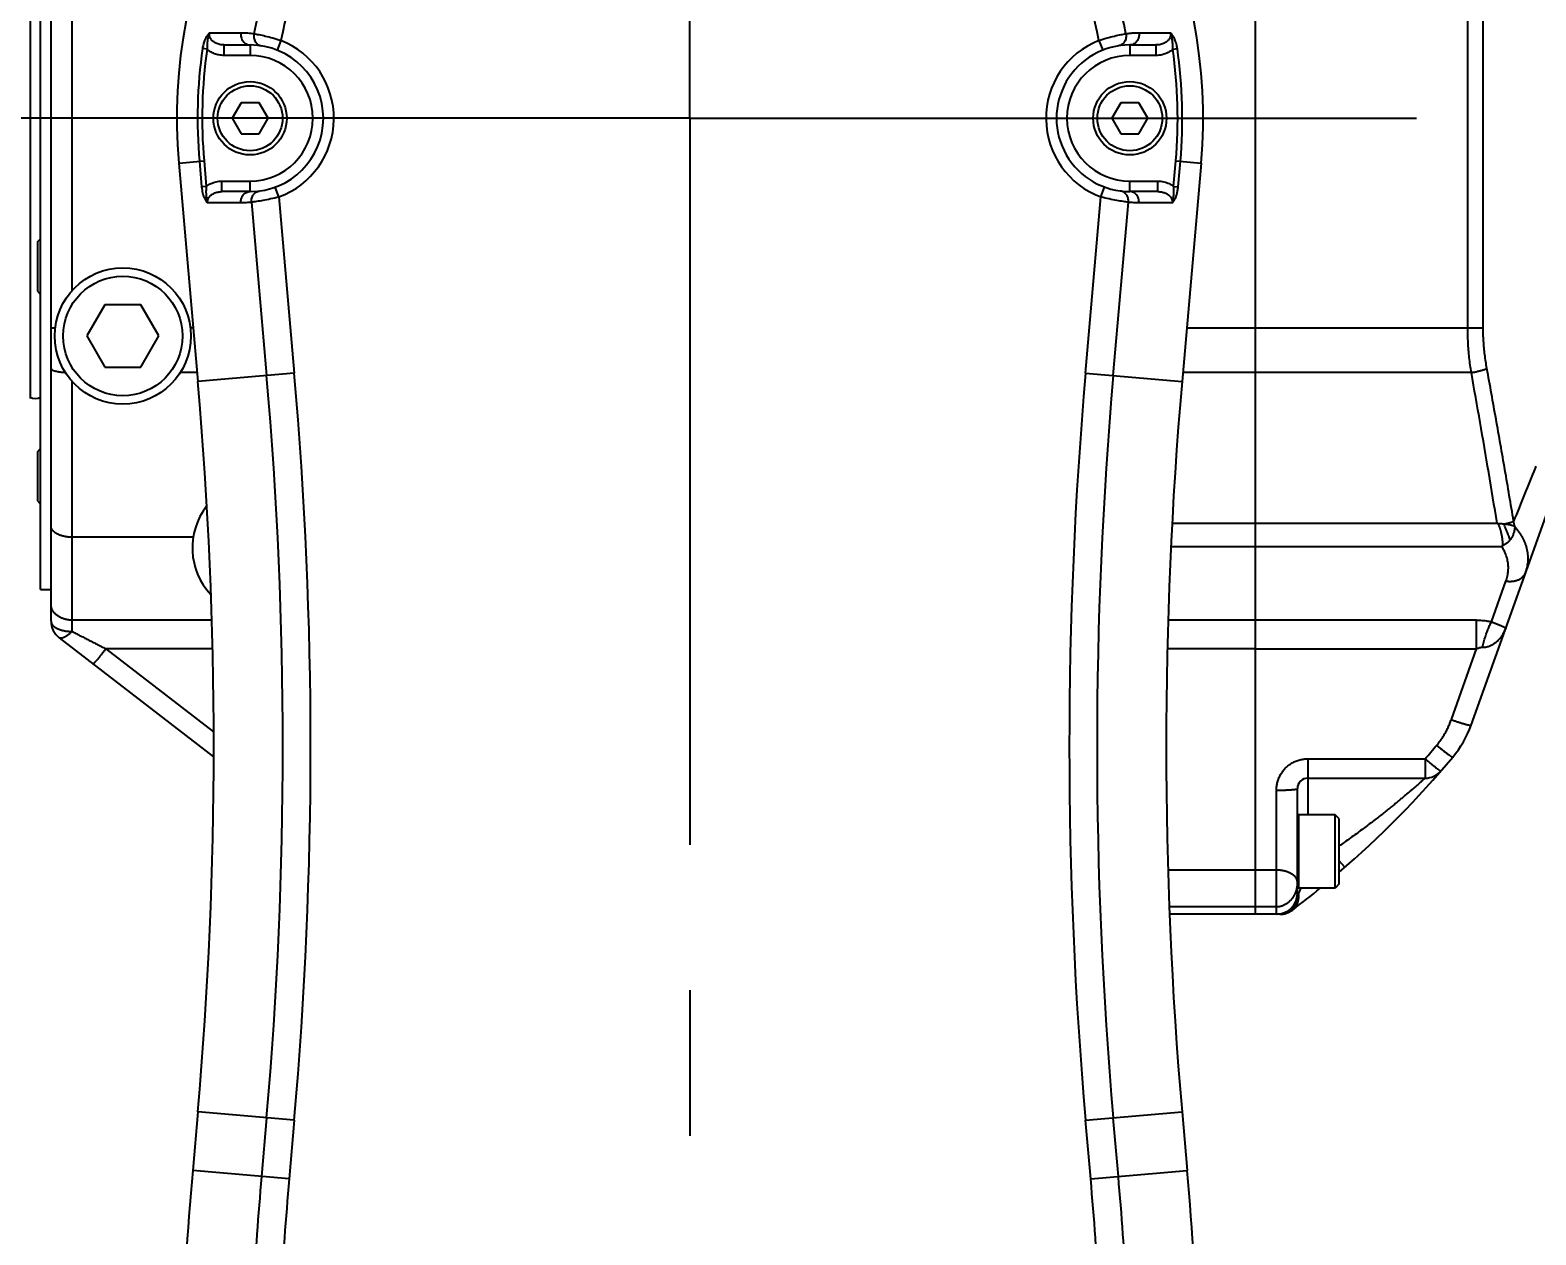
# Model space of a CAD drawing. Extents: x 0 to 3364, y 0 to 2376.
# Drawn here: x 1660.5 to 1804.3, y 1403.7 to 1518.7 of the extents above; entities that cross this region are included whole.
import ezdxf

# ---------------------------------------------------------------- set-up
doc = ezdxf.new("R2010")
doc.units = 0
doc.header["$LTSCALE"] = 185.02
doc.header["$PDMODE"] = 3
doc.header["$PDSIZE"] = 0.3125
doc.linetypes.add('CENTER', pattern=[0.6, 0.375, -0.075, 0.075, -0.075])
doc.layers.get('0').update_dxf_attribs({"linetype": 'CONTINUOUS'})
doc.layers.get('DEFPOINTS').update_dxf_attribs({"linetype": 'CONTINUOUS'})
doc.layers.add('95_ALL_DIM', color=7, linetype='CONTINUOUS')
doc.layers.add('DEFAULT_1', color=7, linetype='CENTER')
doc.styles.get("Standard").update_dxf_attribs({"font": 'txt', "width": 0.8})
doc.dimstyles.new('DIMSTYLE_2', dxfattribs={"dimtxt": 16, "dimasz": 6, "dimexe": 0.18, "dimexo": 0.0625, "dimgap": 0.09, "dimtad": 1, "dimdec": 3, "dimdsep": 46, "dimtxsty": 'Standard', "dimblk": 'OPEN', "dimblk1": 'OPEN', "dimblk2": 'OPEN', "dimcen": 0.09, "dimadec": 0, "dimazin": 0, "dimtp": 0.5, "dimtm": 0.5, "dimtfac": 1, "dimtdec": 3, "dimtofl": 0, "dimtmove": 0, "dimatfit": 3, "dimldrblk": 'OPEN', "dimfxl": 1, "dimtolj": 1, "dimarcsym": 0})
doc.dimstyles.new('DIMSTYLE_3', dxfattribs={"dimtxt": 16, "dimasz": 6, "dimexe": 0.18, "dimexo": 0.0625, "dimgap": 0.09, "dimtad": 1, "dimdec": 3, "dimdsep": 46, "dimtxsty": 'Standard', "dimblk": 'OPEN', "dimblk1": 'OPEN', "dimblk2": 'OPEN', "dimcen": 0.09, "dimadec": 0, "dimazin": 0, "dimtp": 0.8, "dimtm": 0.8, "dimtfac": 1, "dimtdec": 3, "dimtofl": 0, "dimtmove": 0, "dimatfit": 3, "dimldrblk": 'OPEN', "dimfxl": 1, "dimtolj": 1, "dimarcsym": 0})

# ---------------------------------------------------------------- blocks, each defined once
blk = doc.blocks.new('_OPEN')
at = {"color": 0, "linetype": 'ByBlock'}
for p, q in [((0, 0), (-1, 0.233)), ((-1, -0.233), (0, 0)), ((-1, 0), (0, 0))]:
    blk.add_line(p, q, dxfattribs=at)
blk = doc.blocks.new('*D8')
at = {"layer": '95_ALL_DIM', "color": 0, "transparency": 16777216}
for p, q in [((1702.59, 1581.8), (2183.2, 1581.8)), ((2183.02, 946.3), (2183.02, 1575.8)), ((1902.59, 940.3), (2183.2, 940.3))]:
    blk.add_line(p, q, dxfattribs=at)
at = {"layer": 'DEFPOINTS', "color": 0, "transparency": 16777216}
for p in [(1702.52, 1581.8), (2183.02, 1581.8), (1902.52, 940.3)]:
    blk.add_point(p, dxfattribs=at)
at = {"layer": '95_ALL_DIM', "color": 0, "transparency": 16777216, "xscale": 6, "yscale": 6, "zscale": 6}
for p, rotation in [((2183.02, 1581.8), 90), ((2183.02, 940.3), 270)]:
    blk.add_blockref('_OPEN', p, dxfattribs=dict(at, rotation=rotation))
at = {"layer": '95_ALL_DIM', "color": 0, "transparency": 16777216, "insert": (2158.93, 1269.38), "char_height": 16, "attachment_point": 5, "rotation": 90}
blk.add_mtext('\\A1;641.5\\P(Including the lamp)', dxfattribs=at)
blk = doc.blocks.new('*D17')
at = {"layer": '95_ALL_DIM', "color": 0, "transparency": 16777216}
for p, q in [((1408.52, 1506.24), (1408.52, 792.12)), ((1823.52, 927.65), (1823.52, 792.12)), ((1817.52, 792.3), (1414.52, 792.3))]:
    blk.add_line(p, q, dxfattribs=at)
at = {"layer": 'DEFPOINTS', "color": 0, "transparency": 16777216}
for p in [(1408.52, 1506.3), (1823.52, 927.71), (1408.52, 792.3)]:
    blk.add_point(p, dxfattribs=at)
at = {"layer": '95_ALL_DIM', "color": 0, "transparency": 16777216, "xscale": 6, "yscale": 6, "zscale": 6, "rotation": 180}
blk.add_blockref('_OPEN', (1408.52, 792.3), dxfattribs=at)
at = {"layer": '95_ALL_DIM', "color": 0, "transparency": 16777216, "xscale": 6, "yscale": 6, "zscale": 6}
blk.add_blockref('_OPEN', (1823.52, 792.3), dxfattribs=at)
at = {"layer": '95_ALL_DIM', "color": 0, "transparency": 16777216, "insert": (1621.18, 800.39), "char_height": 16, "attachment_point": 5}
blk.add_mtext('\\A1;415', dxfattribs=at)
blk = doc.blocks.new('*D79')
at = {"color": 0, "transparency": 16777216}
for p, q in [((1408.52, 1506.24), (1408.52, 752.12)), ((2023.02, 992.24), (2023.02, 752.12)), ((1414.52, 752.3), (2017.02, 752.3))]:
    blk.add_line(p, q, dxfattribs=at)
at = {"layer": 'DEFPOINTS', "color": 0, "transparency": 16777216}
for p in [(1408.52, 1506.3), (2023.02, 992.3), (2023.02, 752.3)]:
    blk.add_point(p, dxfattribs=at)
at = {"color": 0, "transparency": 16777216, "xscale": 6, "yscale": 6, "zscale": 6, "rotation": 180}
blk.add_blockref('_OPEN', (1408.52, 752.3), dxfattribs=at)
at = {"color": 0, "transparency": 16777216, "xscale": 6, "yscale": 6, "zscale": 6}
blk.add_blockref('_OPEN', (2023.02, 752.3), dxfattribs=at)
at = {"color": 0, "transparency": 16777216, "insert": (1710.74, 760.39), "char_height": 16, "attachment_point": 5}
blk.add_mtext('\\A1;614.5', dxfattribs=at)

msp = doc.modelspace()

# ---------------------------------------------------------------- linework, layer by layer
for p, q in [((1777.5239, 1434.3014), (1777.5239, 1570.3014)), ((1661.5239, 1465.3014), (1661.5239, 1555.2569)), ((1662.5239, 1462.2845), (1662.5239, 1555.0653)), ((1660.5239, 1537.0514), (1660.5239, 1483.5514)), ((1664.5239, 1493.841), (1664.5239, 1533.8904)), ((1797.7856, 1490.3014), (1797.7856, 1531.6027)), ((1799.2618, 1490.3014), (1799.2618, 1531.3149)), ((1677.4194, 1516.8887), (1676.9823, 1516.9511)), ((1679.0283, 1517.3014), (1681.5239, 1517.3014)), ((1679.0285, 1517.3014), (1679.0285, 1516.3014)), ((1681.5239, 1517.3014), (1681.5239, 1516.3014)), ((1684.4722, 1517.7383), (1684.1037, 1516.8087)), ((1762.5756, 1517.7383), (1762.9441, 1516.8087)), ((1765.5239, 1517.3014), (1765.5239, 1516.3014)), ((1765.5239, 1517.3014), (1768.0195, 1517.3014)), ((1768.0193, 1517.3014), (1768.0193, 1516.3014)), ((1769.6285, 1516.8887), (1770.0655, 1516.9511)), ((1681.5239, 1516.3014), (1679.0285, 1516.3014)), ((1768.0193, 1516.3014), (1765.5239, 1516.3014)), ((1680.6639, 1511.791), (1679.8039, 1510.3014)), ((1682.3839, 1511.791), (1680.6639, 1511.791)), ((1683.2439, 1510.3014), (1682.3839, 1511.791)), ((1764.6639, 1511.791), (1763.8039, 1510.3014)), ((1766.3839, 1511.791), (1764.6639, 1511.791)), ((1767.2439, 1510.3014), (1766.3839, 1511.791)), ((1679.8039, 1510.3014), (1680.6639, 1508.8118)), ((1682.3839, 1508.8118), (1683.2439, 1510.3014)), ((1763.8039, 1510.3014), (1764.6639, 1508.8118)), ((1766.3839, 1508.8118), (1767.2439, 1510.3014)), ((1680.6639, 1508.8118), (1682.3839, 1508.8118)), ((1764.6639, 1508.8118), (1766.3839, 1508.8118)), ((1674.7104, 1506.0308), (1677.1284, 1506.2423)), ((1674.7104, 1506.0308), (1676.536, 1485.1637)), ((1676.6886, 1506.2038), (1676.9022, 1503.7624)), ((1677.1284, 1506.2423), (1677.342, 1503.8006)), ((1769.7058, 1503.8006), (1769.9194, 1506.2423)), ((1769.9194, 1506.2423), (1772.3374, 1506.0308)), ((1770.1456, 1503.7624), (1770.3592, 1506.2038)), ((1772.3374, 1506.0308), (1770.5118, 1485.1637)), ((1678.8422, 1503.3014), (1678.8422, 1504.3014)), ((1678.8422, 1504.3014), (1681.5239, 1504.3014)), ((1681.5239, 1503.3014), (1681.5239, 1504.3014)), ((1765.5239, 1503.3014), (1765.5239, 1504.3014)), ((1765.5239, 1504.3014), (1768.2056, 1504.3014)), ((1768.2056, 1503.3014), (1768.2056, 1504.3014)), ((1677.342, 1503.8008), (1676.9022, 1503.7624)), ((1681.5239, 1503.3014), (1678.8421, 1503.3014)), ((1684.2758, 1502.7896), (1683.9318, 1503.7286)), ((1684.2758, 1502.7896), (1685.7473, 1485.9696)), ((1761.3005, 1485.9696), (1762.772, 1502.7896)), ((1762.772, 1502.7896), (1763.116, 1503.7286)), ((1768.2057, 1503.3014), (1765.5239, 1503.3014)), ((1769.7058, 1503.8008), (1770.1456, 1503.7624)), ((1680.6443, 1502.2245), (1677.4614, 1502.2246)), ((1681.6606, 1502.2893), (1683.1086, 1485.7387)), ((1763.9392, 1485.7387), (1765.3872, 1502.2893)), ((1769.5862, 1502.2245), (1766.4035, 1502.2245)), ((1661.2239, 1498.4921), (1661.5239, 1498.7921)), ((1661.2239, 1498.4921), (1661.2239, 1493.7921)), ((1661.2239, 1493.7921), (1661.5239, 1493.4921)), ((1667.6612, 1492.4865), (1665.9462, 1489.5161)), ((1671.0912, 1492.4865), (1667.6612, 1492.4865)), ((1672.8062, 1489.5161), (1671.0912, 1492.4865)), ((1662.5239, 1490.3014), (1662.9239, 1490.3014)), ((1665.9462, 1489.5161), (1667.6612, 1486.5456)), ((1671.0912, 1486.5456), (1672.8062, 1489.5161)), ((1676.0865, 1490.3014), (1675.8286, 1490.3014)), ((1770.9613, 1490.3014), (1799.2618, 1490.3014)), ((1664.5239, 1461.3068), (1664.5239, 1485.1912)), ((1667.6612, 1486.5456), (1671.0912, 1486.5456)), ((1676.4612, 1486.019), (1674.8553, 1486.019)), ((1685.7473, 1485.9696), (1676.536, 1485.1637)), ((1761.3005, 1485.9696), (1770.5118, 1485.1637)), ((1798.1332, 1486.019), (1770.5866, 1486.019)), ((1798.1085, 1452.3634), (1808.9405, 1482.6691)), ((1661.2239, 1478.4679), (1661.5239, 1478.7679)), ((1661.2239, 1478.4679), (1661.2239, 1473.7679)), ((1661.2239, 1473.7679), (1661.5239, 1473.4679)), ((1769.5744, 1471.6549), (1800.5915, 1471.6549)), ((1676.091, 1470.3014), (1664.5239, 1470.3014)), ((1769.4486, 1469.4014), (1801.0354, 1469.4014)), ((1661.5239, 1465.3014), (1662.5239, 1465.3014)), ((1800.0543, 1462.2338), (1801.4418, 1466.1157)), ((1677.8715, 1462.3835), (1664.5239, 1462.3835)), ((1798.6409, 1462.3833), (1769.1763, 1462.3835)), ((1798.6409, 1459.6472), (1798.6409, 1462.3833)), ((1663.3023, 1460.7009), (1678.0392, 1449.3324)), ((1667.7515, 1459.6469), (1678.0392, 1451.7107)), ((1677.9333, 1459.6469), (1667.7515, 1459.6469)), ((1777.5239, 1459.6469), (1769.1145, 1459.6469)), ((1777.5239, 1459.6472), (1798.6409, 1459.6472)), ((1796.2252, 1452.8885), (1798.6409, 1459.6472)), ((1782.5239, 1449.1534), (1782.5239, 1443.8014)), ((1782.5239, 1449.1534), (1793.7236, 1449.1534)), ((1793.7236, 1449.1534), (1793.7236, 1447.3014)), ((1782.5239, 1447.3014), (1793.7236, 1447.3014)), ((1779.5239, 1435.001), (1779.5239, 1446.1534)), ((1781.5239, 1436.3014), (1781.5239, 1446.3014)), ((1781.6239, 1443.8014), (1781.6239, 1436.8014)), ((1785.1239, 1443.8014), (1781.6239, 1443.8014)), ((1785.1239, 1436.8014), (1785.1239, 1443.8014)), ((1785.5239, 1443.4014), (1785.1239, 1443.8014)), ((1785.5239, 1437.2014), (1785.5239, 1443.4014)), ((1786.0697, 1438.796), (1785.5239, 1439.4201)), ((1777.5239, 1438.52), (1769.1646, 1438.52)), ((1779.5239, 1438.5184), (1777.5239, 1438.5184)), ((1781.6337, 1436.3014), (1781.5239, 1436.3014)), ((1785.1239, 1436.8014), (1781.6239, 1436.8014)), ((1785.5239, 1437.2014), (1785.1239, 1436.8014)), ((1777.5239, 1435.0024), (1769.3011, 1435.0024)), ((1779.5239, 1435.001), (1777.5239, 1435.001)), ((1779.5239, 1434.3014), (1779.5239, 1435.001)), ((1779.8533, 1434.3014), (1769.3283, 1434.3014)), ((1676.536, 1415.4391), (1676.046, 1409.8387)), ((1685.7473, 1414.6332), (1676.536, 1415.4391)), ((1683.1086, 1414.8641), (1682.6186, 1409.2637)), ((1761.3005, 1414.6332), (1770.5118, 1415.4391)), ((1764.4292, 1409.2637), (1763.9392, 1414.8641)), ((1770.5118, 1415.4391), (1771.0018, 1409.8387)), ((1685.7473, 1414.6332), (1685.2574, 1409.0328)), ((1761.7905, 1409.0328), (1761.3005, 1414.6332)), ((1685.2574, 1409.0328), (1676.046, 1409.8387)), ((1761.7905, 1409.0328), (1771.0018, 1409.8387))]:
    msp.add_line(p, q)
for centre, radius in [((1681.5239, 1510.3014), 3.5), ((1681.5239, 1510.3014), 3.1), ((1765.5239, 1510.3014), 3.5), ((1765.5239, 1510.3014), 3.1), ((1669.3762, 1489.5161), 6.5), ((1669.3762, 1489.5161), 5.7)]:
    msp.add_circle(centre, radius)
for centre, radius, start, end in [((1723.5239, 1510.3014), 49, 355, 185), ((1723.5239, 1510.3014), 42.4023, 130.537895, 169.026597), ((1723.5239, 1510.3014), 42.4023, 10.973403, 49.462105), ((1723.5239, 1510.3014), 39.7535, 130.537251, 169.21786), ((1723.5239, 1510.3014), 39.7535, 10.78214, 49.462752), ((1723.5239, 1510.3014), 47.0142, 171.868762, 185), ((1723.5239, 1510.3014), 46.5727, 171.868778, 185), ((1681.5239, 1510.3014), 7, 270, 90), ((1681.5239, 1510.3014), 7.9999, 290.119697, 68.374252), ((1765.5239, 1510.3014), 7.9999, 111.625748, 249.880303), ((1765.5239, 1510.3014), 7, 89.999991, 270), ((1723.5239, 1510.3014), 46.5727, 355, 8.131515), ((1723.5239, 1510.3014), 47.0142, 355, 8.131236), ((1681.5239, 1510.3014), 6, 270, 90), ((1765.5239, 1510.3014), 6, 90, 270), ((1278.0581, 1450.3014), 400, 355, 5), ((1278.0581, 1450.3014), 406.5977, 355, 5), ((1278.0581, 1450.3014), 409.2465, 355, 5), ((2168.9897, 1450.3014), 409.2465, 175, 185), ((2168.9897, 1450.3014), 406.5977, 175, 185), ((2168.9897, 1450.3014), 400, 175, 185), ((1661.0239, 1484.5514), 1, 240, 300), ((1682.5117, 1469.2892), 6.5, 142.156632, 223.458621), ((1664.5239, 1462.2845), 2, 180, 232.352379), ((1788.6919, 1455.7291), 10, 320.05684, 340.33188), ((1723.5239, 1510.3014), 95, 310.740351, 320.056876), ((1793.7236, 1449.3014), 2, 270.000001, 319.011013), ((1782.5239, 1446.3014), 1, 89.99989, 180.000138), ((1781.6239, 1443.7014), 0.1, 90, 180), ((1779.5239, 1436.3014), 2, 270, 360), ((1723.5239, 1510.3014), 95, 307.27868, 309.314107), ((1781.6239, 1436.9014), 0.1, 180, 270), ((1779.8533, 1436.3014), 2, 270, 307.278713), ((2074.5239, 1374.9764), 400, 175, 180), ((2074.5239, 1374.9764), 393.4023, 175, 176.60582), ((2074.5239, 1374.9764), 390.7535, 175, 176.658394), ((1372.5239, 1374.9764), 390.7535, 3.341606, 5), ((1372.5239, 1374.9764), 393.4023, 3.394179, 5), ((1372.5239, 1374.9764), 400, 0, 5)]:
    msp.add_arc(centre, radius, start, end)
for points, start_tangent, end_tangent in [([(1677.652, 1518.4559), (1677.5438, 1518.3478), (1677.4251, 1518.1953), (1677.3005, 1517.9867), (1677.1773, 1517.7127), (1677.0663, 1517.3676), (1676.9823, 1516.9511)], (-0.74999422, -0.66144439), (-0.14155916, -0.9899298)), ([(1677.652, 1518.4559), (1677.5718, 1518.2493), (1677.5126, 1518.0269), (1677.4673, 1517.7873), (1677.4338, 1517.5219), (1677.4153, 1517.2234), (1677.4194, 1516.8887)], (-0.4265752, -0.9044521), (0.05439105, -0.99851971)), ([(1679.0283, 1517.3014), (1678.6218, 1517.345), (1678.2684, 1517.4633), (1677.9913, 1517.6337), (1677.7953, 1517.836), (1677.6794, 1518.0516), (1677.6363, 1518.2626), (1677.652, 1518.4559)], (-1, -0.00004155), (0.21321202, 0.97700595)), ([(1677.652, 1518.4559), (1679.1639, 1518.4611), (1680.6565, 1518.4666)], (0.99999447, 0.00332674), (0.99999281, 0.00379306)), ([(1680.6565, 1518.4666), (1680.6759, 1518.0364), (1680.8526, 1517.6553), (1681.1539, 1517.3942), (1681.5239, 1517.3014)], (-0.14574357, -0.9893224), (1, 0.00000001)), ([(1680.6565, 1518.4666), (1681.2752, 1518.4446), (1681.8969, 1518.3728)], (0.99999281, 0.00379297), (0.98803535, -0.15422756)), ([(1681.8969, 1518.3728), (1681.8944, 1517.9761), (1682.0295, 1517.6156), (1682.2809, 1517.3484), (1682.6087, 1517.2169)], (-0.18255712, -0.98319525), (0.98790822, -0.15503984)), ([(1681.8969, 1518.3728), (1682.364, 1518.2876), (1682.9816, 1518.1547), (1683.7014, 1517.9708), (1684.4722, 1517.7383)], (0.98608215, -0.16625879), (0.95067954, -0.31017482)), ([(1762.5756, 1517.7383), (1763.3459, 1517.9706), (1764.0656, 1518.1546), (1764.6837, 1518.2875), (1765.1509, 1518.3728)], (0.95067942, 0.31017518), (0.98608214, 0.16625886)), ([(1765.1509, 1518.3728), (1765.1535, 1517.9761), (1765.0184, 1517.6156), (1764.767, 1517.3484), (1764.4391, 1517.2168)], (0.18257101, -0.98319267), (-0.98791893, -0.15497157)), ([(1765.1509, 1518.3728), (1765.5573, 1518.4254), (1765.9707, 1518.457), (1766.3913, 1518.4666)], (0.98803674, 0.15421869), (0.99999281, -0.0037928)), ([(1766.3913, 1518.4666), (1766.3719, 1518.0364), (1766.1952, 1517.6553), (1765.8939, 1517.3942), (1765.5239, 1517.3014)], (0.14574361, -0.98932239), (-1, 0.00000041)), ([(1766.3913, 1518.4666), (1767.8855, 1518.4611), (1769.3958, 1518.456)], (0.99999281, -0.00379306), (0.99999447, -0.00332702)), ([(1769.3957, 1518.456), (1769.4038, 1518.1896), (1769.3125, 1517.9293), (1769.119, 1517.6874), (1768.8263, 1517.4862), (1768.449, 1517.3502), (1768.0195, 1517.3014)], (0.21357575, -0.97692651), (-1, 0.00005372)), ([(1769.6285, 1516.889), (1769.6342, 1517.1295), (1769.6272, 1517.3488), (1769.6114, 1517.5483), (1769.5892, 1517.7296), (1769.562, 1517.8953), (1769.5303, 1518.049), (1769.4929, 1518.1931), (1769.4485, 1518.33), (1769.3956, 1518.4563)], (0.05464952, 0.9985056), (-0.4293101, 0.90315715)), ([(1770.0655, 1516.9511), (1770.0095, 1517.2537), (1769.9387, 1517.5168), (1769.8591, 1517.7418), (1769.7758, 1517.9305), (1769.6922, 1518.086), (1769.6109, 1518.2122), (1769.5337, 1518.3133), (1769.3958, 1518.456)], (-0.14132501, 0.98996325), (-0.75457485, 0.65621399)), ([(1679.0285, 1516.3014), (1678.5553, 1516.3452), (1678.1229, 1516.467), (1677.7411, 1516.6531), (1677.4194, 1516.8887)], (-0.99999999, -0.00014232), (-0.7501047, 0.66131909)), ([(1769.6284, 1516.8889), (1769.1751, 1516.5792), (1768.6274, 1516.3743), (1768.0193, 1516.3014)], (-0.75013091, -0.66128936), (-0.99999998, 0.0001876)), ([(1677.342, 1503.8006), (1677.7773, 1504.0671), (1678.2869, 1504.2405), (1678.8422, 1504.3014)], (0.7890229, 0.61436378), (0.99999999, -0.00014871)), ([(1768.2056, 1504.3014), (1768.7621, 1504.2402), (1769.2711, 1504.0668), (1769.7058, 1503.8006)], (0.99999999, 0.00014749), (0.78902004, -0.61436745)), ([(1676.9022, 1503.7624), (1676.9412, 1503.4548), (1676.9961, 1503.1871), (1677.0604, 1502.959), (1677.1293, 1502.7682), (1677.1994, 1502.6111), (1677.2682, 1502.483), (1677.3349, 1502.3789), (1677.4614, 1502.2246)], (0.08705397, -0.9962036), (0.69341607, -0.72053741)), ([(1677.3419, 1503.8006), (1677.3223, 1503.5571), (1677.3157, 1503.3352), (1677.3183, 1503.1345), (1677.3277, 1502.9535), (1677.3424, 1502.7894), (1677.3618, 1502.6381), (1677.3867, 1502.4961), (1677.4188, 1502.3593), (1677.4615, 1502.2245)], (-0.10878542, -0.99406526), (0.34521129, -0.93852499)), ([(1677.4615, 1502.2246), (1677.479, 1502.4774), (1677.5863, 1502.7227), (1677.7852, 1502.9475), (1678.0734, 1503.1331), (1678.4359, 1503.2574), (1678.8421, 1503.3014)], (-0.10648832, 0.99431395), (1, -0.00004305)), ([(1680.6443, 1502.2245), (1680.6907, 1502.6301), (1680.8765, 1502.9808), (1681.1707, 1503.2177), (1681.5239, 1503.3014)], (-0.06793368, 0.99768984), (1, 0)), ([(1681.6606, 1502.2893), (1681.6886, 1502.6676), (1681.8407, 1503.002), (1682.0945, 1503.2439), (1682.4131, 1503.3581)], (-0.09596278, 0.99538492), (0.99189855, 0.12703252)), ([(1684.2758, 1502.7896), (1683.4882, 1502.5954), (1682.7568, 1502.4493), (1682.1317, 1502.3495), (1681.6606, 1502.2893)], (-0.96490864, -0.26258582), (-0.99350627, -0.11377735)), ([(1765.3872, 1502.2893), (1764.9161, 1502.3495), (1764.2912, 1502.4493), (1763.5598, 1502.5953), (1762.772, 1502.7896)], (-0.99350628, 0.11377728), (-0.96490858, 0.26258605)), ([(1765.3872, 1502.2893), (1765.3591, 1502.6676), (1765.2071, 1503.002), (1764.9533, 1503.2439), (1764.6347, 1503.3581)], (0.09595233, 0.99538593), (-0.9918897, 0.12710165)), ([(1766.4035, 1502.2245), (1766.3571, 1502.6301), (1766.1713, 1502.9808), (1765.8771, 1503.2177), (1765.5239, 1503.3014)], (0.06793368, 0.99768984), (-1, 0)), ([(1768.2057, 1503.3014), (1768.5566, 1503.2687), (1768.8773, 1503.1759), (1769.1488, 1503.0336), (1769.3583, 1502.8555), (1769.5009, 1502.655), (1769.5766, 1502.4424), (1769.5863, 1502.2245)], (1, 0.00004299), (-0.10673012, -0.99428803)), ([(1769.5862, 1502.2244), (1769.6284, 1502.3571), (1769.656, 1502.4713), (1769.6804, 1502.602), (1769.7007, 1502.7478), (1769.7171, 1502.9141), (1769.7237, 1503.0083), (1769.7286, 1503.1117), (1769.7316, 1503.2254), (1769.732, 1503.3504), (1769.7287, 1503.4877), (1769.7206, 1503.6377), (1769.7059, 1503.8006)], (0.37975251, 0.92508812), (-0.10869767, 0.99407485)), ([(1769.5862, 1502.2245), (1769.6733, 1502.3251), (1769.7312, 1502.4056), (1769.7957, 1502.5109), (1769.8653, 1502.6462), (1769.9403, 1502.8242), (1769.9792, 1502.934), (1770.0181, 1503.0602), (1770.056, 1503.2049), (1770.0913, 1503.3696), (1770.122, 1503.5552), (1770.1456, 1503.7624)], (0.7946228, 0.60710346), (0.08708804, 0.99620062)), ([(1681.6606, 1502.2893), (1681.1546, 1502.2407), (1680.6443, 1502.2245)], (-0.99189807, -0.12703632), (-1, -0.0000053)), ([(1766.4035, 1502.2245), (1765.8929, 1502.2408), (1765.3872, 1502.2893)], (-1, -0.0000067), (-0.99189775, 0.1270388)), ([(1798.1332, 1486.019), (1798.0266, 1486.7333), (1797.9394, 1487.4504), (1797.8717, 1488.1678), (1797.8236, 1488.8836), (1797.795, 1489.5955), (1797.7856, 1490.3014)], (-0.16074541, 0.9869959), (-0.00000078, 1)), ([(1799.6177, 1486.4083), (1799.5086, 1487.0577), (1799.4193, 1487.7095), (1799.3499, 1488.3618), (1799.3007, 1489.0125), (1799.2715, 1489.6597), (1799.2618, 1490.3014)], (-0.18045519, 0.98358321), (-0.00000073, 1)), ([(1662.5239, 1486.4083), (1662.5282, 1486.3828), (1662.5411, 1486.3574), (1662.5624, 1486.3322), (1662.5922, 1486.3074), (1662.6303, 1486.283), (1662.6765, 1486.2591), (1662.7307, 1486.2359), (1662.7925, 1486.2134), (1662.8618, 1486.1918), (1662.9383, 1486.171), (1663.0215, 1486.1513), (1663.1112, 1486.1327), (1663.2069, 1486.1153), (1663.3083, 1486.0992), (1663.4149, 1486.0843), (1663.5263, 1486.0709), (1663.642, 1486.0589), (1663.7614, 1486.0484), (1663.8841, 1486.0394)], (0, -1), (0.99784746, -0.06557776)), ([(1798.1332, 1486.019), (1798.2859, 1486.0465), (1798.4377, 1486.0762), (1798.5876, 1486.1078), (1798.7348, 1486.1413), (1798.8784, 1486.1764), (1799.0175, 1486.2129), (1799.1513, 1486.2505), (1799.279, 1486.2891), (1799.3997, 1486.3284), (1799.5129, 1486.3683), (1799.6177, 1486.4083)], (0.98546852, 0.16985814), (0.92880231, 0.37057558)), ([(1800.5915, 1471.6549), (1799.7904, 1476.4815), (1798.9711, 1481.2696), (1798.1332, 1486.019)], (-0.16130645, 0.98690437), (-0.17634346, 0.9843287)), ([(1802.1707, 1471.8323), (1801.3391, 1476.7307), (1800.4882, 1481.5894), (1799.6177, 1486.4083)], (-0.16487409, 0.98631462), (-0.1804559, 0.98358308)), ([(1804.2958, 1477.0783), (1804.2234, 1476.8996), (1803.2147, 1474.4094), (1802.1707, 1471.8323)], (-0.37544752, -0.92684366), (-0.37544629, -0.92684415)), ([(1664.5239, 1470.3014), (1664.3934, 1470.3037), (1664.2639, 1470.3105), (1664.1359, 1470.3217), (1664.01, 1470.3372), (1663.8866, 1470.357), (1663.7663, 1470.3809), (1663.6494, 1470.4087), (1663.5365, 1470.4404), (1663.428, 1470.4757), (1663.3242, 1470.5145), (1663.2255, 1470.5566), (1663.1324, 1470.6018), (1663.045, 1470.6498), (1662.9637, 1470.7005), (1662.8887, 1470.7536), (1662.8203, 1470.809), (1662.7587, 1470.8663), (1662.704, 1470.9253), (1662.6564, 1470.9859), (1662.616, 1471.0477), (1662.5828, 1471.1106), (1662.557, 1471.1742), (1662.5386, 1471.2384), (1662.5276, 1471.3029), (1662.5239, 1471.3675)], (-1, 0), (0, 1)), ([(1800.5915, 1471.6549), (1800.6129, 1471.631), (1800.6343, 1471.6071), (1800.6557, 1471.5832)], (0.66630274, -0.74568134), (0.66760659, -0.74451423)), ([(1800.6557, 1471.5832), (1800.6699, 1471.5659), (1800.6846, 1471.5453), (1800.6997, 1471.5214), (1800.7151, 1471.4944), (1800.7308, 1471.4641), (1800.747, 1471.4306), (1800.7635, 1471.3937), (1800.7804, 1471.3532), (1800.7978, 1471.3088), (1800.8158, 1471.2599), (1800.8344, 1471.2062), (1800.8538, 1471.1472), (1800.8739, 1471.0822), (1800.8947, 1471.0108), (1800.9161, 1470.9323), (1800.9383, 1470.846), (1800.9611, 1470.7513), (1800.9844, 1470.6465), (1801.0082, 1470.5307), (1801.0315, 1470.4057), (1801.0525, 1470.2802), (1801.0692, 1470.1664), (1801.0819, 1470.0668), (1801.0913, 1469.98), (1801.098, 1469.9035), (1801.1025, 1469.8355), (1801.1051, 1469.7749), (1801.106, 1469.7208), (1801.1053, 1469.6725), (1801.1033, 1469.6294), (1801.1, 1469.5908), (1801.0952, 1469.5562), (1801.0891, 1469.5253), (1801.0813, 1469.4977), (1801.0713, 1469.473)], (0.66760659, -0.74451423), (-0.43814618, -0.89890373)), ([(1801.232, 1471.557), (1801.1192, 1471.5638), (1801.005, 1471.5699), (1800.8894, 1471.5752), (1800.7729, 1471.5796), (1800.6557, 1471.5832)], (-0.99792937, 0.06431931), (-0.99963975, 0.02683961)), ([(1801.232, 1471.557), (1801.3679, 1471.5881), (1801.4999, 1471.6205), (1801.6273, 1471.654), (1801.7492, 1471.6885), (1801.8652, 1471.7238), (1801.9745, 1471.7597), (1802.0765, 1471.7959), (1802.1707, 1471.8324)], (0.9765245, 0.21540635), (0.92703021, 0.37498665)), ([(1801.8288, 1470.0453), (1801.7648, 1470.2413), (1801.6931, 1470.4455), (1801.6141, 1470.657), (1801.5281, 1470.8748), (1801.4354, 1471.0981), (1801.3366, 1471.3258), (1801.232, 1471.557)], (-0.29921301, 0.95418634), (-0.41922122, 0.90788412)), ([(1802.281, 1471.3256), (1802.1827, 1471.3633), (1802.078, 1471.3983), (1801.9679, 1471.4305), (1801.8533, 1471.4595), (1801.7348, 1471.4853), (1801.613, 1471.5079), (1801.4883, 1471.5273), (1801.3611, 1471.5436), (1801.232, 1471.557)], (-0.92772587, 0.37326224), (-0.99585354, 0.09097107)), ([(1802.281, 1471.3256), (1802.2671, 1471.157), (1802.2428, 1470.9933), (1802.2088, 1470.8357), (1802.1654, 1470.685), (1802.1134, 1470.5416), (1802.0532, 1470.4058), (1801.9854, 1470.2777), (1801.9104, 1470.1575), (1801.8288, 1470.0453)], (-0.0537215, -0.99855596), (-0.61673502, -0.78717083)), ([(1802.281, 1471.3256), (1802.2279, 1471.582), (1802.1707, 1471.8323)], (-0.19333424, 0.98113295), (-0.23223896, 0.97265876)), ([(1803.3251, 1466.9586), (1803.415, 1467.2414), (1803.4832, 1467.5255), (1803.5297, 1467.8102), (1803.5548, 1468.0951), (1803.5585, 1468.3794), (1803.5413, 1468.6626), (1803.5032, 1468.9442), (1803.4447, 1469.2237), (1803.3659, 1469.5005), (1803.2674, 1469.7742), (1803.1494, 1470.0443), (1803.0123, 1470.3103), (1802.8565, 1470.5718), (1802.6824, 1470.8285), (1802.4904, 1471.0799), (1802.281, 1471.3256)], (0.33657164, 0.94165786), (-0.66823012, 0.74395464)), ([(1801.0713, 1469.473), (1801.0594, 1469.4489), (1801.0474, 1469.425), (1801.0354, 1469.4014)], (-0.43814618, -0.89890373), (-0.45967277, -0.88808837)), ([(1801.4418, 1466.1157), (1801.5213, 1466.3623), (1801.5834, 1466.609), (1801.6283, 1466.8551), (1801.6561, 1467.1003), (1801.6669, 1467.3439), (1801.6609, 1467.5857), (1801.6383, 1467.825), (1801.5992, 1468.0616), (1801.5441, 1468.295), (1801.473, 1468.5248), (1801.3863, 1468.7507), (1801.2843, 1468.9723), (1801.1672, 1469.1893), (1801.0354, 1469.4014)], (0.33657053, 0.94165826), (-0.55304367, 0.83315227)), ([(1801.8288, 1470.0453), (1801.7494, 1469.9504), (1801.6649, 1469.8619), (1801.5756, 1469.7799), (1801.482, 1469.7045), (1801.3844, 1469.636), (1801.2831, 1469.5745), (1801.1786, 1469.5201), (1801.0713, 1469.473)], (-0.61662092, -0.78726021), (-0.92866033, -0.37093125)), ([(1801.4418, 1466.1157), (1801.5921, 1466.0973), (1801.7415, 1466.0882), (1801.889, 1466.0882), (1802.034, 1466.0974), (1802.1754, 1466.1158), (1802.3124, 1466.1432), (1802.4442, 1466.1794), (1802.5701, 1466.2244), (1802.6892, 1466.2777), (1802.8009, 1466.3391), (1802.9045, 1466.4082), (1802.9993, 1466.4845), (1803.0849, 1466.5678), (1803.1607, 1466.6573), (1803.2263, 1466.7527), (1803.2812, 1466.8533), (1803.3251, 1466.9586)], (0.98863756, -0.15031888), (0.33657195, 0.94165775)), ([(1664.5239, 1462.3835), (1664.3931, 1462.3867), (1664.2629, 1462.3965), (1664.1337, 1462.4126), (1664.0063, 1462.4351), (1663.881, 1462.4639), (1663.7585, 1462.4989), (1663.6393, 1462.5398), (1663.5239, 1462.5866), (1663.4128, 1462.639), (1663.3064, 1462.6968), (1663.2052, 1462.7597), (1663.1097, 1462.8275), (1663.0202, 1462.8999), (1662.9372, 1462.9766), (1662.861, 1463.0573), (1662.7919, 1463.1415), (1662.7302, 1463.229), (1662.6761, 1463.3194), (1662.63, 1463.4122), (1662.5921, 1463.5072), (1662.5623, 1463.6038), (1662.541, 1463.7017), (1662.5282, 1463.8004), (1662.5239, 1463.8995)], (-1, 0), (0, 1)), ([(1662.5239, 1462.2845), (1662.5282, 1462.2206), (1662.541, 1462.1569), (1662.5623, 1462.0938), (1662.5921, 1462.0314), (1662.63, 1461.9702), (1662.6761, 1461.9103), (1662.7302, 1461.8521), (1662.7919, 1461.7956), (1662.861, 1461.7413), (1662.9372, 1461.6893), (1663.0202, 1461.6399), (1663.1097, 1461.5932), (1663.2052, 1461.5494), (1663.3064, 1461.5088), (1663.4128, 1461.4716), (1663.5239, 1461.4378), (1663.6393, 1461.4076), (1663.7585, 1461.3812), (1663.881, 1461.3587), (1664.0063, 1461.3401), (1664.1337, 1461.3256), (1664.2629, 1461.3152), (1664.3931, 1461.3089), (1664.5239, 1461.3068)], (0, -1), (1, 0)), ([(1798.6409, 1462.3833), (1798.8889, 1462.379), (1799.12, 1462.3672), (1799.3347, 1462.3491), (1799.5339, 1462.3259), (1799.7187, 1462.2986), (1799.8913, 1462.2678), (1800.0543, 1462.2338)], (1, -0.00000327), (0.97584002, -0.21848629)), ([(1799.1841, 1459.799), (1799.2503, 1460.0554), (1799.3202, 1460.308), (1799.3933, 1460.5556), (1799.4693, 1460.7972), (1799.548, 1461.0317), (1799.6289, 1461.2581), (1799.7117, 1461.4753), (1799.796, 1461.6823), (1799.8815, 1461.8783), (1799.9677, 1462.0624), (1800.0543, 1462.2338)], (0.24211833, 0.97024673), (0.46575812, 0.88491207)), ([(1800.0543, 1462.2338), (1800.1585, 1462.1941), (1800.2634, 1462.1535), (1800.3688, 1462.1122), (1800.4745, 1462.0701), (1800.5801, 1462.0273), (1800.6849, 1461.9839), (1800.7883, 1461.9403), (1800.8889, 1461.8967), (1800.9857, 1461.8536), (1801.0769, 1461.8115), (1801.161, 1461.771), (1801.2358, 1461.7329), (1801.2996, 1461.6979), (1801.3504, 1461.6668), (1801.3867, 1461.6403), (1801.4072, 1461.6189), (1801.4111, 1461.6034)], (0.93518037, -0.35417182), (-0.33620022, -0.94179053)), ([(1664.5239, 1461.3068), (1664.4325, 1461.219), (1664.3416, 1461.1362), (1664.2515, 1461.059), (1664.1628, 1460.9875), (1664.0757, 1460.9223), (1663.9908, 1460.8635), (1663.9084, 1460.8115), (1663.829, 1460.7665), (1663.7528, 1460.7288), (1663.6804, 1460.6984), (1663.6119, 1460.6756), (1663.5478, 1460.6605), (1663.4883, 1460.6531), (1663.4338, 1460.6534), (1663.3845, 1460.6616), (1663.3406, 1460.6774), (1663.3023, 1460.7009)], (-0.71429706, -0.69984263), (-0.79178226, 0.61080345)), ([(1664.5239, 1461.3068), (1664.8804, 1461.1234), (1665.2531, 1460.9318), (1665.6412, 1460.7322), (1666.0427, 1460.5257), (1666.4558, 1460.3132), (1666.8791, 1460.0956), (1667.3114, 1459.8732), (1667.7515, 1459.6469)], (0.88928705, -0.45734947), (0.88928995, -0.45734385)), ([(1799.1841, 1459.799), (1799.3031, 1459.8007), (1799.4262, 1459.8112), (1799.5535, 1459.8312), (1799.6852, 1459.8617), (1799.8211, 1459.9037), (1799.9609, 1459.9584), (1800.1044, 1460.0269), (1800.2504, 1460.1104), (1800.3983, 1460.2101), (1800.5462, 1460.3267), (1800.6927, 1460.4611), (1800.8355, 1460.6131), (1800.9724, 1460.7826), (1801.1008, 1460.9684), (1801.2182, 1461.1689), (1801.3224, 1461.3818), (1801.4111, 1461.6034)], (0.99978169, -0.02089408), (0.33659318, 0.94165016)), ([(1667.7515, 1459.6469), (1667.6675, 1459.5389), (1667.5838, 1459.4321), (1667.501, 1459.327), (1667.4193, 1459.2241), (1667.3392, 1459.1239), (1667.261, 1459.0269), (1667.1852, 1458.9335), (1667.112, 1458.8442), (1667.0419, 1458.7593), (1666.9751, 1458.6794), (1666.9119, 1458.6047), (1666.8528, 1458.5356), (1666.7978, 1458.4725), (1666.7474, 1458.4157), (1666.7018, 1458.3653), (1666.6611, 1458.3217), (1666.6255, 1458.2851), (1666.5952, 1458.2555), (1666.5705, 1458.2333), (1666.5513, 1458.2184), (1666.5377, 1458.211), (1666.5299, 1458.211)], (-0.61289811, -0.79016195), (-0.79178226, 0.61080345)), ([(1798.6409, 1459.6472), (1798.7412, 1459.6952), (1798.8329, 1459.7323), (1798.9165, 1459.7599), (1798.9925, 1459.7792), (1799.0618, 1459.7915), (1799.1253, 1459.7978), (1799.1841, 1459.799)], (0.88912374, 0.45766688), (0.99978496, -0.02073743)), ([(1794.8253, 1450.4449), (1795.077, 1450.7613), (1795.3123, 1451.09), (1795.5308, 1451.4303), (1795.7318, 1451.7811), (1795.9148, 1452.1418), (1796.0794, 1452.5112), (1796.2252, 1452.8885)], (0.64202583, 0.76668301), (0.33657331, 0.94165727)), ([(1796.2252, 1452.8885), (1796.3706, 1452.8373), (1796.5152, 1452.7872), (1796.6581, 1452.7386), (1796.7984, 1452.6918), (1796.9352, 1452.647), (1797.0679, 1452.6046), (1797.1954, 1452.5648), (1797.3172, 1452.5277), (1797.4325, 1452.4937), (1797.5406, 1452.463), (1797.6408, 1452.4357), (1797.7325, 1452.4119), (1797.8153, 1452.3919), (1797.8885, 1452.3758), (1797.9519, 1452.3636), (1798.0049, 1452.3554), (1798.0473, 1452.3513), (1798.0788, 1452.3512), (1798.0992, 1452.3553), (1798.1085, 1452.3634)], (0.94224101, -0.33493564), (0.33657195, 0.94165775)), ([(1793.7236, 1449.1534), (1794.2773, 1449.7965), (1794.8253, 1450.4449)], (0.65591379, 0.75483581), (0.64202694, 0.76668208)), ([(1794.8253, 1450.4449), (1794.9422, 1450.348), (1795.0583, 1450.2526), (1795.1731, 1450.1592), (1795.2858, 1450.0682), (1795.3959, 1449.9803), (1795.5027, 1449.896), (1795.6055, 1449.8157), (1795.7039, 1449.7399), (1795.7971, 1449.669), (1795.8847, 1449.6035), (1795.9662, 1449.5438), (1796.041, 1449.4901), (1796.1088, 1449.4428), (1796.1692, 1449.4022), (1796.2218, 1449.3685), (1796.2662, 1449.3419), (1796.3023, 1449.3225), (1796.3299, 1449.3105), (1796.3487, 1449.306), (1796.3587, 1449.3089)], (0.76841438, -0.6399526), (0.64202681, 0.76668219)), ([(1779.5239, 1446.1534), (1779.5303, 1446.3485), (1779.5494, 1446.5437), (1779.5814, 1446.7379), (1779.6261, 1446.9298), (1779.6834, 1447.1184), (1779.7527, 1447.3026), (1779.8339, 1447.4816), (1779.9267, 1447.6548), (1780.0306, 1447.8217), (1780.1452, 1447.9814), (1780.27, 1448.1333), (1780.4044, 1448.2765), (1780.5479, 1448.4107), (1780.6998, 1448.5351), (1780.8596, 1448.6494), (1781.0264, 1448.7529), (1781.1994, 1448.8452), (1781.3781, 1448.9259), (1781.5618, 1448.9949), (1781.7499, 1449.0518), (1781.9413, 1449.0963), (1782.1349, 1449.1281), (1782.3295, 1449.1471), (1782.5239, 1449.1534)], (0.00000291, 1), (1, 0.00000234)), ([(1793.7236, 1449.1534), (1793.8385, 1449.0545), (1793.9528, 1448.957), (1794.0657, 1448.8616), (1794.1767, 1448.7686), (1794.285, 1448.6788), (1794.3901, 1448.5926), (1794.4913, 1448.5105), (1794.5881, 1448.4329), (1794.6799, 1448.3604), (1794.7661, 1448.2933), (1794.8463, 1448.2321), (1794.92, 1448.177), (1794.9868, 1448.1285), (1795.0462, 1448.0868), (1795.098, 1448.0521), (1795.1419, 1448.0246), (1795.1775, 1448.0045), (1795.2047, 1447.9919), (1795.2233, 1447.987), (1795.2333, 1447.9896)], (0.75717832, -0.65320823), (0.65591398, 0.75483565)), ([(1793.7236, 1447.3014), (1793.7173, 1447.2958), (1793.6983, 1447.2787), (1793.6662, 1447.2501), (1793.6208, 1447.2095), (1793.5618, 1447.157), (1793.489, 1447.0922), (1793.4018, 1447.0149), (1793.3, 1446.9249), (1793.1831, 1446.8219), (1793.0504, 1446.7055), (1792.9015, 1446.5754), (1792.7357, 1446.4314), (1792.5524, 1446.273), (1792.3508, 1446.0999), (1792.1301, 1445.9116), (1791.8895, 1445.7079), (1791.6281, 1445.4884), (1791.3452, 1445.2528), (1791.0397, 1445.0008), (1790.7109, 1444.7322), (1790.3578, 1444.4468), (1789.9798, 1444.1448), (1789.5763, 1443.8262), (1789.1464, 1443.491), (1788.6896, 1443.1397), (1788.2061, 1442.773), (1787.6955, 1442.3915), (1787.1578, 1441.996), (1786.5938, 1441.5878), (1786.0042, 1441.1682), (1785.524, 1440.8318)], (-0.74512883, -0.66692056), (-0.82089938, -0.57107285)), ([(1779.5239, 1446.1534), (1779.6734, 1446.1538), (1779.822, 1446.155), (1779.9689, 1446.1571), (1780.1134, 1446.16), (1780.2546, 1446.1636), (1780.3917, 1446.168), (1780.5239, 1446.1732), (1780.6505, 1446.1791), (1780.7709, 1446.1857), (1780.8842, 1446.1929), (1780.99, 1446.2007), (1781.0876, 1446.2091), (1781.1764, 1446.218), (1781.256, 1446.2274), (1781.3258, 1446.2372), (1781.3857, 1446.2473), (1781.435, 1446.2578), (1781.4738, 1446.2685), (1781.5016, 1446.2793), (1781.5183, 1446.2903), (1781.5239, 1446.3014)], (1, 0), (0, 1)), ([(1781.5239, 1437.3956), (1781.5178, 1437.478), (1781.4993, 1437.5615), (1781.4684, 1437.6454), (1781.4249, 1437.7289), (1781.3694, 1437.8109), (1781.3025, 1437.8906), (1781.2253, 1437.9671), (1781.1388, 1438.0398), (1781.0439, 1438.108), (1780.9419, 1438.1715), (1780.8337, 1438.2299), (1780.7204, 1438.283), (1780.6031, 1438.3305), (1780.4836, 1438.3723), (1780.3628, 1438.4083), (1780.2416, 1438.4387), (1780.1209, 1438.4638), (1780.0003, 1438.4839), (1779.8798, 1438.4992), (1779.76, 1438.51), (1779.6412, 1438.5163), (1779.5239, 1438.5184)], (-0.00003015, 1), (-1, 0.00000812)), ([(1781.5239, 1437.3956), (1781.5178, 1437.2147), (1781.4993, 1437.0319), (1781.4684, 1436.8492), (1781.4249, 1436.668), (1781.3694, 1436.4908), (1781.3025, 1436.3194), (1781.2253, 1436.1557), (1781.1388, 1436.0009), (1781.0439, 1435.8562), (1780.9419, 1435.7221), (1780.8337, 1435.5994), (1780.7203, 1435.4882), (1780.6031, 1435.389), (1780.4836, 1435.3023), (1780.3627, 1435.2277), (1780.2415, 1435.1648), (1780.1208, 1435.1132), (1780.0003, 1435.0719), (1779.8798, 1435.0403), (1779.7599, 1435.0182), (1779.6412, 1435.0052), (1779.5239, 1435.001)], (-0.00001361, -1), (-1, -0.00002765)), ([(1779.8533, 1434.3014), (1779.9509, 1434.3044), (1780.0569, 1434.3145), (1780.1745, 1434.3342), (1780.3001, 1434.3654), (1780.425, 1434.4073), (1780.5467, 1434.4593), (1780.6648, 1434.5212), (1780.7784, 1434.5926), (1780.8872, 1434.6732), (1780.9904, 1434.7624), (1781.0875, 1434.8599), (1781.178, 1434.9651), (1781.2614, 1435.0775), (1781.3373, 1435.1964), (1781.4052, 1435.3212), (1781.4649, 1435.4513), (1781.5159, 1435.5859), (1781.558, 1435.7244), (1781.591, 1435.8659), (1781.6147, 1436.0098), (1781.6289, 1436.1552), (1781.6337, 1436.3014)], (1, -0.00000005), (0.0000001, 1)), ([(1781.0647, 1434.71), (1781.1572, 1434.7869), (1781.2431, 1434.8715), (1781.3219, 1434.9634), (1781.3931, 1435.0622), (1781.4565, 1435.1673), (1781.5117, 1435.2782), (1781.5585, 1435.3944), (1781.5965, 1435.5151), (1781.6255, 1435.6399), (1781.6456, 1435.7681), (1781.6564, 1435.8991), (1781.6581, 1436.032), (1781.6505, 1436.1664), (1781.6337, 1436.3014)], (0.79569847, 0.60569294), (-0.15604368, 0.98775015)), ([(1781.8507, 1436.8014), (1781.8154, 1436.7195), (1781.7715, 1436.6178), (1781.7314, 1436.5255), (1781.6952, 1436.4422), (1781.6627, 1436.3676), (1781.6337, 1436.3014)], (-0.39500724, -0.91867801), (-0.40111569, -0.9160274))]:
    msp.add_spline(points, degree=3, dxfattribs=dict(start_tangent=start_tangent, end_tangent=end_tangent))
at = {"layer": 'DEFAULT_1'}
for q in [(1723.5239, 1570.3014), (1473.5239, 1510.3014), (1723.5239, 1238.9649), (1877.2804, 1510.3014)]:
    msp.add_line((1723.5239, 1510.3014), q, dxfattribs=at)

# ---------------------------------------------------------------- dimensions: what is measured, and where the dimension line sits
dim = msp.add_linear_dim(base=(2023.0239, 752.3014), p1=(1408.5239, 1506.3014), p2=(2023.0239, 992.3014), dimstyle='DIMSTYLE_2')
dim.commit()
dim.dimension.update_dxf_attribs({"geometry": '*D79', "text_midpoint": (1710.735, 752.3014), "dimtype": 160})
at = {"layer": '95_ALL_DIM'}
dim = msp.add_linear_dim(base=(2183.0239, 1581.8014), p1=(1902.5239, 940.3014), p2=(1702.5239, 1581.8014), angle=90, text='<>\\P(Including the lamp)', dimstyle='DIMSTYLE_3', dxfattribs=at)
dim.commit()
dim.dimension.update_dxf_attribs({"geometry": '*D8', "text_midpoint": (2183.0239, 1269.3847), "dimtype": 160})
dim = msp.add_linear_dim(base=(1408.5239, 792.3014), p1=(1823.5239, 927.7144), p2=(1408.5239, 1506.3014), angle=180, dimstyle='DIMSTYLE_3', dxfattribs=at)
dim.commit()
dim.dimension.update_dxf_attribs({"geometry": '*D17', "text_midpoint": (1621.1767, 792.3014), "dimtype": 160})

doc.saveas('drawing.dxf')
